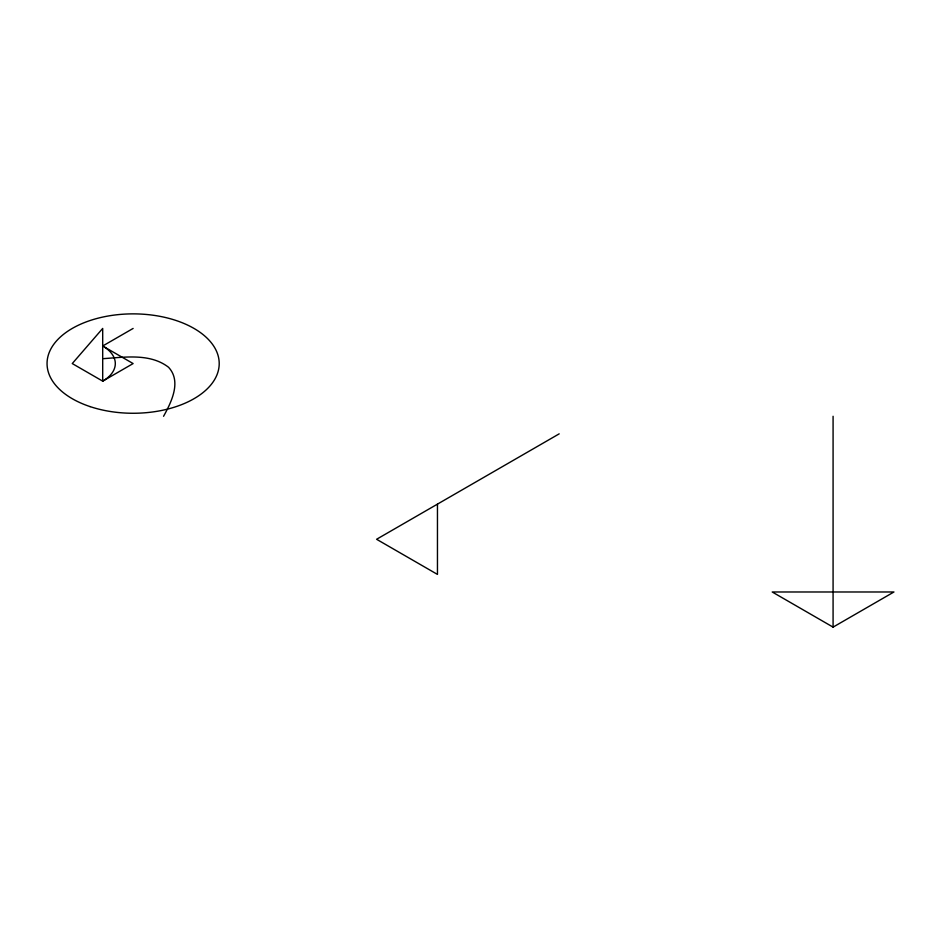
<?xml version="1.0" encoding="UTF-8"?>
<svg xmlns="http://www.w3.org/2000/svg" width="941" height="941" viewBox="0 0 941 941"><rect width="100%" height="100%" fill="white"/><g stroke="black" fill="none" stroke-linecap="round" stroke-linejoin="round"><path stroke-width="1.41" d="M163.558 416.287C171.391 402.136 181.719 381.446 168.557 367.272C150.289 353.157 125.082 357.18 103.651 358.627M133.128 328.433L102.698 346.006L133.128 363.567L102.698 381.14L72.257 363.567L102.698 328.433L102.698 381.14A43.039 24.842 0 0 0 104.769 347.288M559.189 433.848L376.588 539.275L437.459 574.41L437.459 504.129M833.079 627.129L893.95 591.983L772.22 591.983L833.079 627.129L833.079 416.275M90.089 406.606A86.078 49.697 0 0 0 219.206 363.567A86.078 49.697 0 0 0 90.089 320.528A86.078 49.697 0 0 0 90.089 406.606"/></g></svg>
